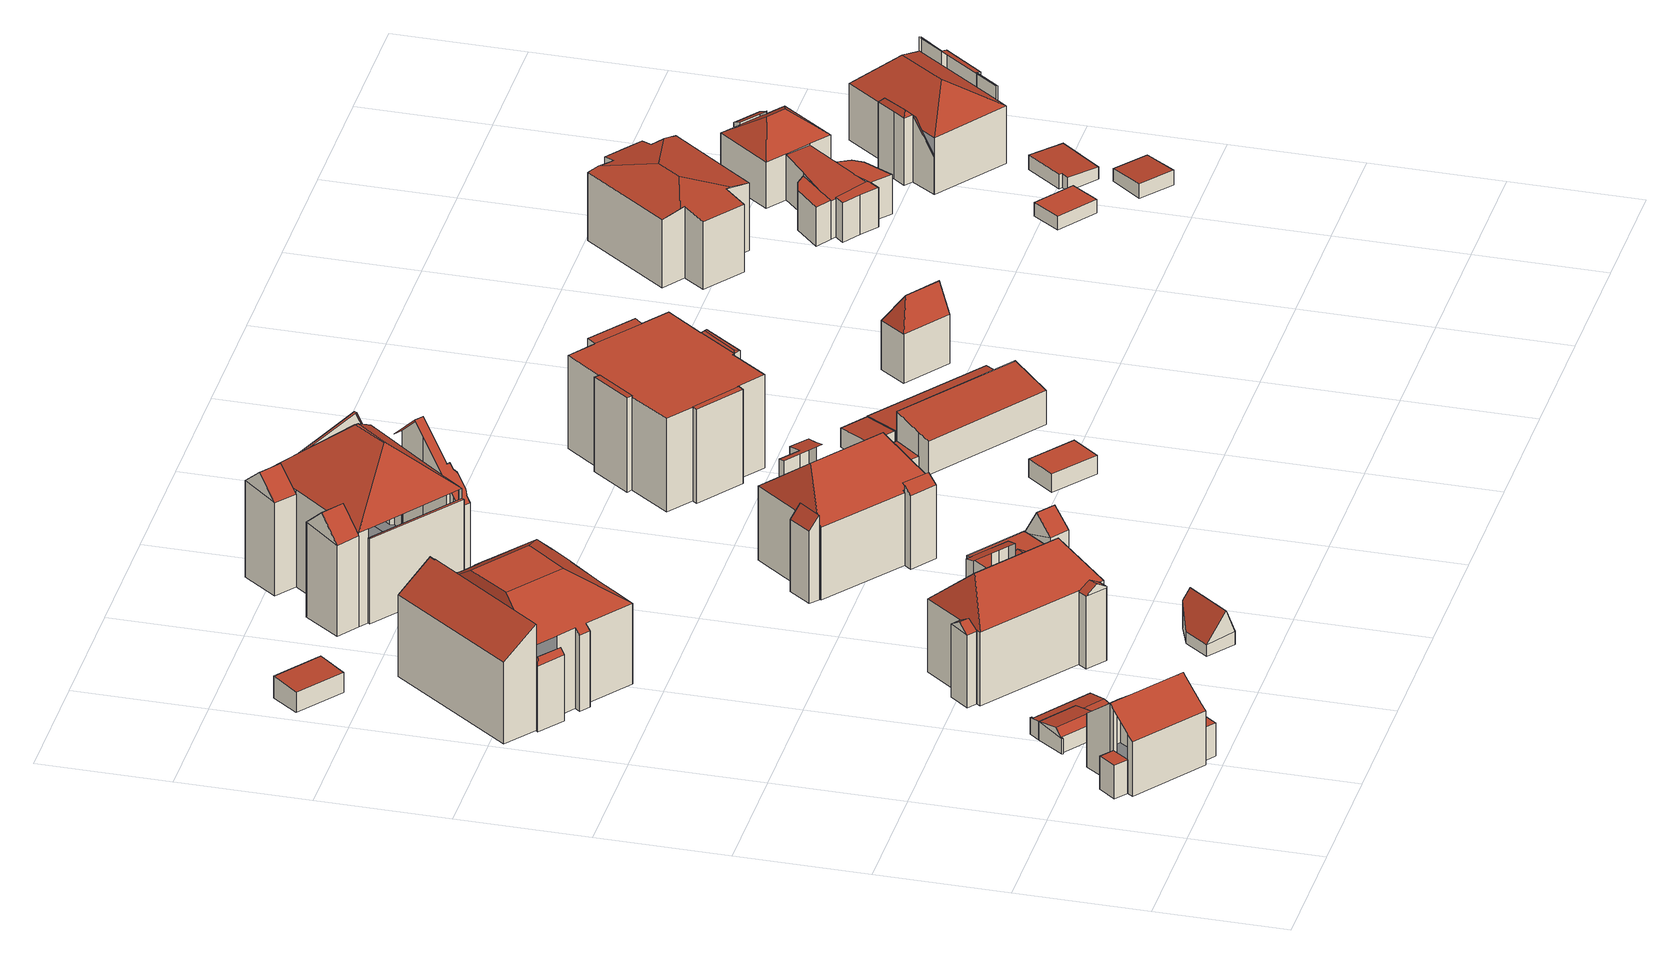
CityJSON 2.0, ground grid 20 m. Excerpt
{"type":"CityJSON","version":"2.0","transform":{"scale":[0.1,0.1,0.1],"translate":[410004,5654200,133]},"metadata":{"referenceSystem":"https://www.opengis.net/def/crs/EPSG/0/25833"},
"CityObjects":{
"building1":{"type":"Building","attributes":{"Gemeindeschluessel":14612000,"Geometrietyp2DReferenz":"3000","function":"31001_9998","roofType":"9999"},"children":["building1-1","building1-2","building1-3"]},
"building1-1":{"type":"BuildingPart","attributes":{"Dachtyp_tdc":"tdcPolyFlatRoof","Dachneigung":0,"QualitaetDacherkennung":40,"Geometrietyp2DReferenz":"3000","measuredHeight":5.34,"roofType":"1000"},"parents":["building1"],"geometry":[{"type":"MultiSurface","lod":"2","boundaries":[[[0,1,2,3]],[[4,5,6,7]],[[5,8,9,6]],[[8,0,3,9]],[[8,5,4,1,0]],[[3,2,7,6,9]]],"semantics":{"surfaces":[{"type":"WallSurface"},{"type":"RoofSurface"},{"type":"GroundSurface"}],"values":[0,0,0,0,1,2]}}]},
"building1-2":{"type":"BuildingPart","attributes":{"Dachtyp_tdc":"tdcPolyFlatRoof","Dachneigung":0,"QualitaetDacherkennung":48,"Geometrietyp2DReferenz":"3000","measuredHeight":5.35,"roofType":"1000"},"parents":["building1"],"geometry":[{"type":"MultiSurface","lod":"2","boundaries":[[[10,11,12,13]],[[11,14,15,12]],[[16,17,18,19]],[[17,10,13,18]],[[17,16,14,11,10]],[[13,12,15,19,18]]],"semantics":{"surfaces":[{"type":"WallSurface"},{"type":"RoofSurface"},{"type":"GroundSurface"}],"values":[0,0,0,0,1,2]}}]},
"building1-3":{"type":"BuildingPart","attributes":{"Dachtyp_tdc":"tdcGableRoof","Dachneigung":37.85,"QualitaetDacherkennung":74,"Geometrietyp2DReferenz":"3000","measuredHeight":12.61,"roofType":"3100"},"parents":["building1"],"geometry":[{"type":"MultiSurface","lod":"2","boundaries":[[[20,21,22,15,14]],[[21,23,24,22]],[[23,25,26,24]],[[25,27,28,26]],[[21,20,29,30,31,32,33,34,35]],[[35,36,37,38,39,27,25,23,21]],[[28,40,41,42,43,44,7,2,45,46,18,19,15,22,24,26]],[[27,39,40,28]],[[39,38,41,40]],[[38,37,42,41]],[[37,36,43,42]],[[36,35,44,43]],[[35,34,4,7,44]],[[33,32,45,2,1]],[[32,31,46,45]],[[31,30,18,46]],[[30,29,16,19,18]]],"semantics":{"surfaces":[{"type":"WallSurface"},{"type":"RoofSurface"},{"type":"GroundSurface"}],"values":[0,0,0,0,1,1,2,0,0,0,0,0,0,0,0,0,0]}}]},
"building2":{"type":"Building","attributes":{"Dachtyp_tdc":"tdcFreeFormRoof","Gemeindeschluessel":14612000,"Dachneigung":10.45,"QualitaetDacherkennung":29,"Geometrietyp2DReferenz":"3000","measuredHeight":3.63,"function":"31001_9998","roofType":"5000"},"geometry":[{"type":"Solid","lod":"2","boundaries":[[[[47,48,49,50]],[[48,51,52,49]],[[51,53,54,52]],[[53,55,56,54]],[[55,57,58,56]],[[57,47,50,58]],[[59,57,55,60]],[[47,59,60,53,51,48]],[[47,57,59]],[[55,53,60]],[[50,49,52,54,56,58]]]],"semantics":{"surfaces":[{"type":"WallSurface"},{"type":"RoofSurface"},{"type":"GroundSurface"}],"values":[[0,0,0,0,0,0,1,1,0,0,2]]}}]},
"building3":{"type":"Building","attributes":{"Dachtyp_tdc":"tdcFreeFormRoof","Gemeindeschluessel":14612000,"Dachneigung":10.01,"QualitaetDacherkennung":62,"Geometrietyp2DReferenz":"3000","measuredHeight":3.19,"function":"31001_9998","roofType":"5000"},"geometry":[{"type":"Solid","lod":"2","boundaries":[[[[61,62,63,64]],[[62,65,66,63]],[[65,67,68,66]],[[67,69,50,68]],[[69,57,58,50]],[[57,55,56,58]],[[55,70,71,56]],[[70,61,64,71]],[[67,72,73,69]],[[57,73,72,65,62,61,70,55]],[[57,69,73]],[[67,65,72]],[[64,63,66,68,50,58,56,71]]]],"semantics":{"surfaces":[{"type":"WallSurface"},{"type":"RoofSurface"},{"type":"GroundSurface"}],"values":[[0,0,0,0,0,0,0,0,1,1,0,0,2]]}}]},
"building4":{"type":"Building","attributes":{"Dachtyp_tdc":"tdcPolyFlatRoof","Gemeindeschluessel":14612000,"Dachneigung":4.46,"QualitaetDacherkennung":67,"Geometrietyp2DReferenz":"3000","measuredHeight":3.61,"function":"31001_9998","roofType":"2100"},"geometry":[{"type":"Solid","lod":"2","boundaries":[[[[74,75,76,77]],[[75,78,79,76]],[[78,80,81,79]],[[80,82,83,81]],[[82,74,77,83]],[[82,80,78,75,74]],[[77,76,79,81,83]]]],"semantics":{"surfaces":[{"type":"WallSurface"},{"type":"RoofSurface"},{"type":"GroundSurface"}],"values":[[0,0,0,0,0,1,2]]}}]},
"building5":{"type":"Building","attributes":{"Gemeindeschluessel":14612000,"Geometrietyp2DReferenz":"3000","function":"31001_9998","roofType":"9999"},"children":["building5-1","building5-2","building5-3","building5-4","building5-5"]},
"building5-1":{"type":"BuildingPart","attributes":{"Dachtyp_tdc":"tdcPolyFlatRoof","Dachneigung":34.86,"QualitaetDacherkennung":47,"Geometrietyp2DReferenz":"3000","measuredHeight":17.29,"roofType":"2100"},"parents":["building5"],"geometry":[{"type":"MultiSurface","lod":"2","boundaries":[[[84,85,86,87]],[[85,88,89,90,86]],[[91,92,93,94,95]],[[92,96,97,93]],[[96,84,87,97]],[[96,92,91,88,85,84]],[[87,86,90,98,94,93,97]]],"semantics":{"surfaces":[{"type":"WallSurface"},{"type":"RoofSurface"},{"type":"GroundSurface"}],"values":[0,0,0,0,0,1,2]}}]},
"building5-2":{"type":"BuildingPart","attributes":{"Dachtyp_tdc":"tdcFreeFormRoof","Dachneigung":48.42,"QualitaetDacherkennung":14,"Geometrietyp2DReferenz":"3000","measuredHeight":11.53,"roofType":"5000"},"parents":["building5"],"geometry":[{"type":"MultiSurface","lod":"2","boundaries":[[[99,100,101,102]],[[100,95,94,101]],[[103,99,102,104]],[[105,95,100,106]],[[107,106,100,99]],[[106,107,103,105]],[[103,107,99]],[[102,101,94,98,104]]],"semantics":{"surfaces":[{"type":"WallSurface"},{"type":"RoofSurface"},{"type":"GroundSurface"}],"values":[0,0,0,1,1,1,0,2]}}]},
"building5-3":{"type":"BuildingPart","attributes":{"Dachtyp_tdc":"tdcPolyFlatRoof","Dachneigung":0,"QualitaetDacherkennung":27,"Geometrietyp2DReferenz":"3000","measuredHeight":10.71,"roofType":"1000"},"parents":["building5"],"geometry":[{"type":"MultiSurface","lod":"2","boundaries":[[[108,109,110,111]],[[109,112,113,110]],[[112,114,115,113]],[[114,112,109,108]],[[111,110,113,115]]],"semantics":{"surfaces":[{"type":"WallSurface"},{"type":"RoofSurface"},{"type":"GroundSurface"}],"values":[0,0,0,1,2]}}]},
"building5-4":{"type":"BuildingPart","attributes":{"Dachtyp_tdc":"tdcCutTentRoof","Dachneigung":35.6,"QualitaetDacherkennung":72,"Geometrietyp2DReferenz":"3000","measuredHeight":18.03,"roofType":"9999"},"parents":["building5"],"geometry":[{"type":"MultiSurface","lod":"2","boundaries":[[[116,117,118,119]],[[117,120,121,118]],[[120,122,123,121]],[[122,124,125,123]],[[124,126,127,125]],[[126,128,129,127]],[[128,130,131,129]],[[130,132,133,131]],[[132,134,135,133]],[[136,137,111,138,139]],[[137,108,111]],[[140,115,114]],[[140,141,142,115]],[[141,143,144,142]],[[143,145,146,144]],[[145,147,148,146]],[[147,149,150,148]],[[149,151,103,104,150]],[[89,116,119,90]],[[132,130,128,126,124,122,120,117,116,89,152,153]],[[141,140,137,136,134,132,153,154]],[[155,151,149,147,145,143,141,154,156]],[[89,155,156,152]],[[156,154,153,152]],[[119,118,121,123,125,127,129,131,133,135,138,111,115,142,144,146,148,150,104,98,90]],[[134,157,135]]],"semantics":{"surfaces":[{"type":"WallSurface"},{"type":"RoofSurface"},{"type":"GroundSurface"}],"values":[0,0,0,0,0,0,0,0,0,0,0,0,0,0,0,0,0,0,0,1,1,1,1,1,2,0]}}]},
"building5-5":{"type":"BuildingPart","attributes":{"Dachtyp_tdc":"tdcPolyFlatRoof","Dachneigung":7.29,"QualitaetDacherkennung":30,"Geometrietyp2DReferenz":"3000","measuredHeight":10.79,"roofType":"2100"},"parents":["building5"],"geometry":[{"type":"MultiSurface","lod":"2","boundaries":[[[157,158,159,135]],[[158,160,161,159]],[[160,139,138,161]],[[139,160,158,157]],[[135,159,161,138]]],"semantics":{"surfaces":[{"type":"WallSurface"},{"type":"RoofSurface"},{"type":"GroundSurface"}],"values":[0,0,0,1,2]}}]},
"building6":{"type":"Building","attributes":{"Gemeindeschluessel":14612000,"Geometrietyp2DReferenz":"3000","function":"31001_9998","roofType":"9999"},"children":["building6-1","building6-2","building6-3","building6-4","building6-5"]},
"building6-1":{"type":"BuildingPart","attributes":{"Dachtyp_tdc":"tdcGableRoof","Dachneigung":34.82,"QualitaetDacherkennung":26,"Geometrietyp2DReferenz":"3000","measuredHeight":13.1,"roofType":"3100"},"parents":["building6"],"geometry":[{"type":"MultiSurface","lod":"2","boundaries":[[[162,163,164,165]],[[163,166,167,164]],[[166,168,169,167]],[[170,162,165,171]],[[162,170,172,173,163]],[[166,173,172,168]],[[172,170,174,168]],[[163,173,166]],[[165,164,167,169,171]]],"semantics":{"surfaces":[{"type":"WallSurface"},{"type":"RoofSurface"},{"type":"GroundSurface"}],"values":[0,0,0,0,1,1,0,0,2]}}]},
"building6-2":{"type":"BuildingPart","attributes":{"Dachtyp_tdc":"tdcHipRoof","Dachneigung":43.74,"QualitaetDacherkennung":52,"Geometrietyp2DReferenz":"3000","measuredHeight":17.44,"roofType":"3200"},"parents":["building6"],"geometry":[{"type":"MultiSurface","lod":"2","boundaries":[[[175,176,177,178]],[[176,179,180,177]],[[179,181,165,180]],[[181,182,170,171,165]],[[168,183,184,169]],[[183,185,186,184]],[[187,188,189,190]],[[188,191,192,189]],[[191,193,194,192]],[[193,195,196,194]],[[191,188,197]],[[183,168,174,182,181,179,198]],[[188,187,185,183,198,197]],[[179,176,175,199,195,193,191,197,198]],[[177,180,165,171,169,184,186,190,189,192,194]]],"semantics":{"surfaces":[{"type":"WallSurface"},{"type":"RoofSurface"},{"type":"GroundSurface"}],"values":[0,0,0,0,0,0,0,0,0,0,1,1,1,1,2]}}]},
"building6-3":{"type":"BuildingPart","attributes":{"Dachtyp_tdc":"tdcGableRoof","Dachneigung":31.36,"QualitaetDacherkennung":33,"Geometrietyp2DReferenz":"3000","measuredHeight":13.03,"roofType":"3100"},"parents":["building6"],"geometry":[{"type":"MultiSurface","lod":"2","boundaries":[[[196,200,201,194]],[[200,202,203,201]],[[202,178,177,203]],[[195,204,205,206]],[[202,205,204,199,178]],[[200,206,205,202]],[[196,195,206,200]],[[201,203,177,194]]],"semantics":{"surfaces":[{"type":"WallSurface"},{"type":"RoofSurface"},{"type":"GroundSurface"}],"values":[0,0,0,1,1,0,0,2]}}]},
"building6-4":{"type":"BuildingPart","attributes":{"Dachtyp_tdc":"tdcPolyFlatRoof","Dachneigung":8.57,"QualitaetDacherkennung":32,"Geometrietyp2DReferenz":"3000","measuredHeight":4.14,"roofType":"2100"},"parents":["building6"],"geometry":[{"type":"MultiSurface","lod":"2","boundaries":[[[207,208,209,210]],[[208,211,212,209]],[[211,213,214,212]],[[213,211,208,207]],[[210,209,212,214]]],"semantics":{"surfaces":[{"type":"WallSurface"},{"type":"RoofSurface"},{"type":"GroundSurface"}],"values":[0,0,0,1,2]}}]},
"building6-5":{"type":"BuildingPart","attributes":{"Dachtyp_tdc":"tdcPolyFlatRoof","Dachneigung":13.35,"QualitaetDacherkennung":35,"Geometrietyp2DReferenz":"3000","measuredHeight":14.94,"roofType":"2100"},"parents":["building6"],"geometry":[{"type":"MultiSurface","lod":"2","boundaries":[[[215,186,185]],[[215,216,217,186]],[[216,218,207,210,217]],[[219,214,213]],[[219,220,221,214]],[[220,222,223,221]],[[222,224,190,223]],[[224,187,190]],[[224,222,220,219,218,216,215]],[[186,217,210,214,221,223,190]]],"semantics":{"surfaces":[{"type":"WallSurface"},{"type":"RoofSurface"},{"type":"GroundSurface"}],"values":[0,0,0,0,0,0,0,0,1,2]}}]},
"building7":{"type":"Building","attributes":{"Dachtyp_tdc":"tdcFreeFormRoof","Gemeindeschluessel":14612000,"Dachneigung":51,"QualitaetDacherkennung":9,"Geometrietyp2DReferenz":"3000","measuredHeight":6.19,"function":"31001_2463","roofType":"5000"},"geometry":[{"type":"Solid","lod":"2","boundaries":[[[[225,226,227,228]],[[226,229,230,227]],[[229,231,232,230]],[[231,233,234,232]],[[233,235,236,234]],[[235,225,228,236]],[[233,231,237,238,235]],[[238,237,229,226,225]],[[231,229,237]],[[225,235,238]],[[228,227,230,232,234,236]]]],"semantics":{"surfaces":[{"type":"WallSurface"},{"type":"RoofSurface"},{"type":"GroundSurface"}],"values":[[0,0,0,0,0,0,1,1,0,0,2]]}}]},
"building8":{"type":"Building","attributes":{"Dachtyp_tdc":"tdcFreeFormRoof","Gemeindeschluessel":14612000,"Dachneigung":31.51,"QualitaetDacherkennung":51,"Geometrietyp2DReferenz":"3000","measuredHeight":4.94,"function":"31001_9998","roofType":"5000"},"geometry":[{"type":"Solid","lod":"2","boundaries":[[[[239,240,241,242]],[[240,243,244,241]],[[243,245,246,244]],[[245,247,248,246]],[[245,249,239,247]],[[245,243,250,249]],[[249,250,240,239]],[[243,240,250]],[[248,242,241,244,246]],[[247,239,242,248]]]],"semantics":{"surfaces":[{"type":"WallSurface"},{"type":"RoofSurface"},{"type":"GroundSurface"}],"values":[[0,0,0,0,1,1,1,0,2,0]]}}]},
"building9":{"type":"Building","attributes":{"Dachtyp_tdc":"tdcPolyFlatRoof","Gemeindeschluessel":14612000,"Dachneigung":0,"QualitaetDacherkennung":60,"Geometrietyp2DReferenz":"3000","measuredHeight":2.41,"function":"31001_9998","roofType":"1000"},"geometry":[{"type":"Solid","lod":"2","boundaries":[[[[251,252,253,254]],[[252,255,256,253]],[[255,257,258,256]],[[257,251,254,258]],[[257,255,252,251]],[[254,253,256,258]]]],"semantics":{"surfaces":[{"type":"WallSurface"},{"type":"RoofSurface"},{"type":"GroundSurface"}],"values":[[0,0,0,0,1,2]]}}]},
"building10":{"type":"Building","attributes":{"Gemeindeschluessel":14612000,"Geometrietyp2DReferenz":"3000","function":"31001_9998","roofType":"9999"},"children":["building10-1","building10-2","building10-3","building10-4","building10-5","building10-6","building10-7"]},
"building10-1":{"type":"BuildingPart","attributes":{"Dachtyp_tdc":"tdcFreeFormRoof","Dachneigung":45.41,"QualitaetDacherkennung":6,"Geometrietyp2DReferenz":"3000","measuredHeight":14.07,"roofType":"5000"},"parents":["building10"],"geometry":[{"type":"MultiSurface","lod":"2","boundaries":[[[259,260,261,262]],[[263,264,265,266]],[[264,259,262,265]],[[267,260,259]],[[268,267,259,264]],[[264,263,268]],[[263,260,267,268]],[[262,261,266,265]]],"semantics":{"surfaces":[{"type":"WallSurface"},{"type":"RoofSurface"},{"type":"GroundSurface"}],"values":[0,0,0,1,1,1,1,2]}}]},
"building10-2":{"type":"BuildingPart","attributes":{"Dachtyp_tdc":"tdcGableRoof","Dachneigung":47.68,"QualitaetDacherkennung":43,"Geometrietyp2DReferenz":"3000","measuredHeight":18.57,"roofType":"3100"},"parents":["building10"],"geometry":[{"type":"MultiSurface","lod":"2","boundaries":[[[269,270,271,272]],[[273,274,275,276]],[[274,269,272,275]],[[269,274,277]],[[270,269,277,278,279]],[[274,273,280,278,277]],[[272,271,276,275]]],"semantics":{"surfaces":[{"type":"WallSurface"},{"type":"RoofSurface"},{"type":"GroundSurface"}],"values":[0,0,0,0,1,1,2]}}]},
"building10-3":{"type":"BuildingPart","attributes":{"Dachtyp_tdc":"tdcGableRoof","Dachneigung":42.49,"QualitaetDacherkennung":52,"Geometrietyp2DReferenz":"3000","measuredHeight":18.46,"roofType":"3100"},"parents":["building10"],"geometry":[{"type":"MultiSurface","lod":"2","boundaries":[[[281,282,283,284]],[[282,285,286,283]],[[285,287,288,286]],[[285,282,289]],[[282,281,290,291,289]],[[287,285,289,291,292]],[[284,283,286,288]]],"semantics":{"surfaces":[{"type":"WallSurface"},{"type":"RoofSurface"},{"type":"GroundSurface"}],"values":[0,0,0,0,1,1,2]}}]},
"building10-4":{"type":"BuildingPart","attributes":{"Dachtyp_tdc":"tdcFreeFormRoof","Dachneigung":40.98,"QualitaetDacherkennung":8,"Geometrietyp2DReferenz":"3000","measuredHeight":13.81,"roofType":"5000"},"parents":["building10"],"geometry":[{"type":"MultiSurface","lod":"2","boundaries":[[[293,294,295,296]],[[294,297,298,295]],[[297,299,300,298]],[[299,301,302,300]],[[301,303,304,302]],[[303,305,306,304]],[[307,293,296,308]],[[309,305,303,301,299,297,294,293,310]],[[293,307,310]],[[307,311,309,310]],[[296,295,298,300,302,304,306,312,313,308]]],"semantics":{"surfaces":[{"type":"WallSurface"},{"type":"RoofSurface"},{"type":"GroundSurface"}],"values":[0,0,0,0,0,0,0,1,1,1,2]}}]},
"building10-5":{"type":"BuildingPart","attributes":{"Dachtyp_tdc":"tdcGableRoof","Dachneigung":44.74,"QualitaetDacherkennung":27,"Geometrietyp2DReferenz":"3000","measuredHeight":21.66,"roofType":"3100"},"parents":["building10"],"geometry":[{"type":"MultiSurface","lod":"2","boundaries":[[[314,315,316,317]],[[315,318,319,316]],[[318,320,321,319]],[[320,322,323,321]],[[322,324,325,323]],[[324,326,327,325]],[[326,328,329,327]],[[328,330,331,329]],[[332,314,317,306,305]],[[333,334,330,328,326,324,322,320,318,315,314]],[[314,332,335,333]],[[317,316,319,321,323,325,327,329,331,336,313,312,306]]],"semantics":{"surfaces":[{"type":"WallSurface"},{"type":"RoofSurface"},{"type":"GroundSurface"}],"values":[0,0,0,0,0,0,0,0,0,1,1,2]}}]},
"building10-6":{"type":"BuildingPart","attributes":{"Dachtyp_tdc":"tdcCutTentRoof","Dachneigung":32.99,"QualitaetDacherkennung":40,"Geometrietyp2DReferenz":"3000","measuredHeight":22.52,"roofType":"9999"},"parents":["building10"],"geometry":[{"type":"MultiSurface","lod":"2","boundaries":[[[337,338,339,340,288,287]],[[341,342,307,308,343,344]],[[345,346,347,331,330]],[[346,348,266,347]],[[348,263,266]],[[349,350,273,276,261,260]],[[351,352,281,284,271,270]],[[341,353,354,338,337,355,356]],[[348,346,345,334,357,358,342,341,356,359]],[[350,349,348,359,360]],[[337,292,290,352,351,279,280,350,360,355]],[[360,359,356,355]],[[288,340,343,308,313,336,331,347,266,261,276,271,284]]],"semantics":{"surfaces":[{"type":"WallSurface"},{"type":"RoofSurface"},{"type":"GroundSurface"}],"values":[0,0,0,0,0,0,0,1,1,1,1,1,2]}}]},
"building10-7":{"type":"BuildingPart","attributes":{"Dachtyp_tdc":"tdcGableRoof","Dachneigung":16.91,"QualitaetDacherkennung":7,"Geometrietyp2DReferenz":"3000","measuredHeight":19.19,"roofType":"3100"},"parents":["building10"],"geometry":[{"type":"MultiSurface","lod":"2","boundaries":[[[339,361,362,340]],[[361,363,364,362]],[[363,344,343,364]],[[363,361,365]],[[361,339,354,366,365]],[[344,363,365,366,353]],[[340,362,364,343]]],"semantics":{"surfaces":[{"type":"WallSurface"},{"type":"RoofSurface"},{"type":"GroundSurface"}],"values":[0,0,0,0,1,1,2]}}]},
"building11":{"type":"Building","attributes":{"Gemeindeschluessel":14612000,"Geometrietyp2DReferenz":"3000","function":"31001_9998","roofType":"9999"},"children":["building11-1","building11-2","building11-3","building11-4","building11-5"]},
"building11-1":{"type":"BuildingPart","attributes":{"Dachtyp_tdc":"tdcPolyFlatRoof","Dachneigung":8.93,"QualitaetDacherkennung":43,"Geometrietyp2DReferenz":"3000","measuredHeight":14.38,"roofType":"2100"},"parents":["building11"],"geometry":[{"type":"MultiSurface","lod":"2","boundaries":[[[367,368,369,370,371]],[[368,372,373,369]],[[372,374,375,373]],[[374,376,377,375]],[[376,378,379,380,377]],[[376,374,372,368,367,381,378]],[[380,382,370,369,373,375,377]]],"semantics":{"surfaces":[{"type":"WallSurface"},{"type":"RoofSurface"},{"type":"GroundSurface"}],"values":[0,0,0,0,0,1,2]}}]},
"building11-2":{"type":"BuildingPart","attributes":{"Dachtyp_tdc":"tdcPolyFlatRoof","Dachneigung":44.03,"QualitaetDacherkennung":22,"Geometrietyp2DReferenz":"3000","measuredHeight":12.01,"roofType":"2100"},"parents":["building11"],"geometry":[{"type":"MultiSurface","lod":"2","boundaries":[[[379,383,384,380]],[[383,385,386,384]],[[385,387,388,386]],[[385,383,379,389,387]],[[388,382,380,384,386]]],"semantics":{"surfaces":[{"type":"WallSurface"},{"type":"RoofSurface"},{"type":"GroundSurface"}],"values":[0,0,0,1,2]}}]},
"building11-3":{"type":"BuildingPart","attributes":{"Dachtyp_tdc":"tdcPolyFlatRoof","Dachneigung":49.54,"QualitaetDacherkennung":33,"Geometrietyp2DReferenz":"3000","measuredHeight":13.65,"roofType":"2100"},"parents":["building11"],"geometry":[{"type":"MultiSurface","lod":"2","boundaries":[[[390,391,392,393,394]],[[395,396,397,398]],[[396,390,394,397]],[[396,395,391,390]],[[394,393,399,398,397]]],"semantics":{"surfaces":[{"type":"WallSurface"},{"type":"RoofSurface"},{"type":"GroundSurface"}],"values":[0,0,0,1,2]}}]},
"building11-4":{"type":"BuildingPart","attributes":{"Dachtyp_tdc":"tdcHipRoof","Dachneigung":39.76,"QualitaetDacherkennung":58,"Geometrietyp2DReferenz":"3000","measuredHeight":17.54,"roofType":"3200"},"parents":["building11"],"geometry":[{"type":"MultiSurface","lod":"2","boundaries":[[[400,401,402,403]],[[401,404,405,402]],[[404,406,398,405]],[[406,407,399,398]],[[392,408,409,393]],[[408,410,370,409]],[[410,371,370]],[[387,385,386,388]],[[385,411,412,386]],[[411,413,414,412]],[[413,415,416,414]],[[413,411,417]],[[408,392,407,418]],[[411,385,387,419,371,410,408,418,417]],[[407,406,404,401,400,420,415,413,417,418]],[[403,402,405,398,399,393,409,370,382,388,386,412,414,416,421]]],"semantics":{"surfaces":[{"type":"WallSurface"},{"type":"RoofSurface"},{"type":"GroundSurface"}],"values":[0,0,0,0,0,0,0,0,0,0,0,1,1,1,1,2]}}]},
"building11-5":{"type":"BuildingPart","attributes":{"Dachtyp_tdc":"tdcPolyFlatRoof","Dachneigung":34.73,"QualitaetDacherkennung":31,"Geometrietyp2DReferenz":"3000","measuredHeight":13.15,"roofType":"2100"},"parents":["building11"],"geometry":[{"type":"MultiSurface","lod":"2","boundaries":[[[422,423,400,403,424]],[[425,426,427,416,415]],[[426,422,424,427]],[[426,425,428,423,422]],[[424,403,421,416,427]]],"semantics":{"surfaces":[{"type":"WallSurface"},{"type":"RoofSurface"},{"type":"GroundSurface"}],"values":[0,0,0,1,2]}}]},
"building12":{"type":"Building","attributes":{"Dachtyp_tdc":"tdcGableRoof","Gemeindeschluessel":14612000,"Dachneigung":59.41,"QualitaetDacherkennung":4,"Geometrietyp2DReferenz":"3000","measuredHeight":6.67,"function":"31001_9998","roofType":"3100"},"geometry":[{"type":"Solid","lod":"2","boundaries":[[[[429,430,431,256]],[[430,432,433,431]],[[432,434,258,433]],[[434,429,256,258]],[[432,430,435]],[[429,434,436]],[[430,429,436,435]],[[434,432,435,436]],[[256,431,433,258]]]],"semantics":{"surfaces":[{"type":"WallSurface"},{"type":"RoofSurface"},{"type":"GroundSurface"}],"values":[[0,0,0,0,0,0,1,1,2]]}}]},
"building13":{"type":"Building","attributes":{"Dachtyp_tdc":"tdcPolyFlatRoof","Gemeindeschluessel":14612000,"Dachneigung":0,"QualitaetDacherkennung":71,"Geometrietyp2DReferenz":"3000","measuredHeight":3,"function":"31001_9998","roofType":"1000"},"geometry":[{"type":"Solid","lod":"2","boundaries":[[[[437,438,439,440]],[[438,441,442,439]],[[441,443,444,442]],[[443,437,440,444]],[[443,441,438,437]],[[440,439,442,444]]]],"semantics":{"surfaces":[{"type":"WallSurface"},{"type":"RoofSurface"},{"type":"GroundSurface"}],"values":[[0,0,0,0,1,2]]}}]},
"building14":{"type":"Building","attributes":{"Dachtyp_tdc":"tdcPolyFlatRoof","Gemeindeschluessel":14612000,"Dachneigung":3.07,"QualitaetDacherkennung":58,"Geometrietyp2DReferenz":"3000","measuredHeight":2.38,"function":"31001_9998","roofType":"2100"},"geometry":[{"type":"Solid","lod":"2","boundaries":[[[[445,446,447,448]],[[446,449,450,447]],[[449,451,452,450]],[[451,453,454,452]],[[453,445,448,454]],[[453,451,449,446,445]],[[448,447,450,452,454]]]],"semantics":{"surfaces":[{"type":"WallSurface"},{"type":"RoofSurface"},{"type":"GroundSurface"}],"values":[[0,0,0,0,0,1,2]]}}]},
"building15":{"type":"Building","attributes":{"Gemeindeschluessel":14612000,"Geometrietyp2DReferenz":"3000","function":"31001_9998","roofType":"9999"},"children":["building15-1","building15-2","building15-3","building15-4","building15-5"]},
"building15-1":{"type":"BuildingPart","attributes":{"Dachtyp_tdc":"tdcFreeFormRoof","Dachneigung":13.85,"QualitaetDacherkennung":26,"Geometrietyp2DReferenz":"3000","measuredHeight":15.45,"roofType":"5000"},"parents":["building15"],"geometry":[{"type":"MultiSurface","lod":"2","boundaries":[[[455,456,457,458,459]],[[456,460,461,457]],[[460,462,463,464,461]],[[465,462,460]],[[466,465,460,456]],[[466,456,455]],[[465,466,455,462]],[[458,457,461,464]]],"semantics":{"surfaces":[{"type":"WallSurface"},{"type":"RoofSurface"},{"type":"GroundSurface"}],"values":[0,0,0,1,1,1,1,2]}}]},
"building15-2":{"type":"BuildingPart","attributes":{"Dachtyp_tdc":"tdcPolyFlatRoof","Dachneigung":5.89,"QualitaetDacherkennung":43,"Geometrietyp2DReferenz":"3000","measuredHeight":15.39,"roofType":"2100"},"parents":["building15"],"geometry":[{"type":"MultiSurface","lod":"2","boundaries":[[[467,468,469,470]],[[467,471,472,468]],[[467,470,473,474,471]],[[472,475,476,469,468]],[[471,474,475,472]],[[474,473,476,475]]],"semantics":{"surfaces":[{"type":"WallSurface"},{"type":"RoofSurface"},{"type":"GroundSurface"}],"values":[0,0,1,2,0,0]}}]},
"building15-3":{"type":"BuildingPart","attributes":{"Dachtyp_tdc":"tdcPolyFlatRoof","Dachneigung":0,"QualitaetDacherkennung":47,"Geometrietyp2DReferenz":"3000","measuredHeight":15.21,"roofType":"1000"},"parents":["building15"],"geometry":[{"type":"MultiSurface","lod":"2","boundaries":[[[473,474,475,476]],[[474,477,478,475]],[[477,459,458,478]],[[463,479,480,464]],[[479,481,482,480]],[[481,483,484,482]],[[483,485,486,484]],[[487,488,489,490]],[[488,491,492,489]],[[493,494,495,496]],[[494,497,498,495]],[[497,470,469,498]],[[470,497,494,493,499,491,488,487,485,483,481,479,463,459,477,474,473]],[[476,475,478,458,464,480,482,484,486,490,489,492,500,496,495,498,469]]],"semantics":{"surfaces":[{"type":"WallSurface"},{"type":"RoofSurface"},{"type":"GroundSurface"}],"values":[0,0,0,0,0,0,0,0,0,0,0,0,1,2]}}]},
"building15-4":{"type":"BuildingPart","attributes":{"Dachtyp_tdc":"tdcPolyFlatRoof","Dachneigung":0,"QualitaetDacherkennung":35,"Geometrietyp2DReferenz":"3000","measuredHeight":15.29,"roofType":"1000"},"parents":["building15"],"geometry":[{"type":"MultiSurface","lod":"2","boundaries":[[[501,502,503,486,485]],[[502,504,505,503]],[[504,506,487,490,505]],[[506,504,502,501]],[[486,503,505,490]]],"semantics":{"surfaces":[{"type":"WallSurface"},{"type":"RoofSurface"},{"type":"GroundSurface"}],"values":[0,0,0,1,2]}}]},
"building15-5":{"type":"BuildingPart","attributes":{"Dachtyp_tdc":"tdcPolyFlatRoof","Dachneigung":5.26,"QualitaetDacherkennung":40,"Geometrietyp2DReferenz":"3000","measuredHeight":15.38,"roofType":"2100"},"parents":["building15"],"geometry":[{"type":"MultiSurface","lod":"2","boundaries":[[[507,508,509,492,491]],[[508,510,511,509]],[[510,512,496,511]],[[512,493,496]],[[512,510,508,507,513]],[[500,492,509,511,496]]],"semantics":{"surfaces":[{"type":"WallSurface"},{"type":"RoofSurface"},{"type":"GroundSurface"}],"values":[0,0,0,0,1,2]}}]},
"building16":{"type":"Building","attributes":{"Dachtyp_tdc":"tdcPolyFlatRoof","Gemeindeschluessel":14612000,"Dachneigung":4.76,"QualitaetDacherkennung":64,"Geometrietyp2DReferenz":"3000","measuredHeight":3.63,"function":"31001_9998","roofType":"2100"},"geometry":[{"type":"Solid","lod":"2","boundaries":[[[[514,515,516,517]],[[515,518,519,516]],[[518,520,521,519]],[[520,514,517,521]],[[520,518,515,514]],[[517,516,519,521]]]],"semantics":{"surfaces":[{"type":"WallSurface"},{"type":"RoofSurface"},{"type":"GroundSurface"}],"values":[[0,0,0,0,1,2]]}}]},
"building17":{"type":"Building","attributes":{"Dachtyp_tdc":"tdcPolyFlatRoof","Gemeindeschluessel":14612000,"Dachneigung":13.15,"QualitaetDacherkennung":78,"Geometrietyp2DReferenz":"3000","measuredHeight":7.14,"function":"31001_9998","roofType":"2100"},"geometry":[{"type":"Solid","lod":"2","boundaries":[[[[522,523,448,524]],[[523,525,454,448]],[[525,526,527,454]],[[526,528,529,527]],[[528,530,531,529]],[[530,522,524,531]],[[530,528,526,525,523,522]],[[524,448,454,527,529,531]]]],"semantics":{"surfaces":[{"type":"WallSurface"},{"type":"RoofSurface"},{"type":"GroundSurface"}],"values":[[0,0,0,0,0,0,1,2]]}}]},
"building18":{"type":"Building","attributes":{"Dachtyp_tdc":"tdcPolyFlatRoof","Gemeindeschluessel":14612000,"Dachneigung":4.66,"QualitaetDacherkennung":74,"Geometrietyp2DReferenz":"3000","measuredHeight":3.63,"function":"31001_9998","roofType":"2100"},"geometry":[{"type":"Solid","lod":"2","boundaries":[[[[532,533,534,535,536,537]],[[538,539,533,532]],[[539,540,534,533]],[[540,541,535,534]],[[541,542,536,535]],[[542,543,537,536]],[[543,538,532,537]],[[543,542,541,540,539,538]]]],"semantics":{"surfaces":[{"type":"GroundSurface"},{"type":"WallSurface"},{"type":"RoofSurface"}],"values":[[0,1,1,1,1,1,1,2]]}}]},
"building19":{"type":"Building","attributes":{"Dachtyp_tdc":"tdcFreeFormRoof","Gemeindeschluessel":14612000,"Dachneigung":60.8,"QualitaetDacherkennung":6,"Geometrietyp2DReferenz":"3000","measuredHeight":12.3,"function":"31001_9998","roofType":"5000"},"geometry":[{"type":"Solid","lod":"2","boundaries":[[[[544,545,546,547]],[[545,548,549,546]],[[548,550,551,549]],[[550,544,547,551]],[[552,550,548]],[[553,552,548,545]],[[553,545,544]],[[552,553,544,550]],[[547,546,549,551]]]],"semantics":{"surfaces":[{"type":"WallSurface"},{"type":"RoofSurface"},{"type":"GroundSurface"}],"values":[[0,0,0,0,0,1,1,1,2]]}}]},
"building20":{"type":"Building","attributes":{"Dachtyp_tdc":"tdcFreeFormRoof","Gemeindeschluessel":14612000,"Dachneigung":10.21,"QualitaetDacherkennung":44,"Geometrietyp2DReferenz":"3000","measuredHeight":12.49,"function":"31001_9998","roofType":"5000"},"geometry":[{"type":"Solid","lod":"2","boundaries":[[[[554,555,556,557]],[[555,558,559,556]],[[558,560,561,559]],[[560,562,563,561]],[[562,564,565,563]],[[564,566,567,565]],[[566,568,569,567]],[[568,570,571,569]],[[572,573,574,575,576,554,577]],[[578,579,558,555,576,575]],[[580,570,581,578,575,574,582]],[[560,558,579]],[[573,582,574]],[[555,554,576]],[[570,568,581]],[[557,556,559,561,563,565,567,569,571,583,584,585,586,587]],[[570,580,583,571]],[[580,582,584,583]],[[582,573,585,584]],[[573,572,586,585]],[[572,577,587,586]],[[577,554,557,587]],[[578,581,568,566,564,562,560,579]]]],"semantics":{"surfaces":[{"type":"WallSurface"},{"type":"RoofSurface"},{"type":"GroundSurface"}],"values":[[0,0,0,0,0,0,0,0,1,1,1,0,0,0,0,2,0,0,0,0,0,0,1]]}}]},
"building21":{"type":"Building","attributes":{"Dachtyp_tdc":"tdcPolyFlatRoof","Gemeindeschluessel":14612000,"Dachneigung":0,"QualitaetDacherkennung":72,"Geometrietyp2DReferenz":"3000","measuredHeight":2.15,"function":"31001_9998","roofType":"1000"},"geometry":[{"type":"Solid","lod":"2","boundaries":[[[[588,589,590,591]],[[589,592,593,590]],[[592,594,595,593]],[[594,588,591,595]],[[594,592,589,588]],[[591,590,593,595]]]],"semantics":{"surfaces":[{"type":"WallSurface"},{"type":"RoofSurface"},{"type":"GroundSurface"}],"values":[[0,0,0,0,1,2]]}}]},
"building22":{"type":"Building","attributes":{"Gemeindeschluessel":14612000,"Geometrietyp2DReferenz":"3000","function":"31001_9998","roofType":"9999"},"children":["building22-1","building22-2","building22-3","building22-4","building22-5","building22-6"]},
"building22-1":{"type":"BuildingPart","attributes":{"Dachtyp_tdc":"tdcPolyFlatRoof","Dachneigung":0,"QualitaetDacherkennung":74,"Geometrietyp2DReferenz":"3000","measuredHeight":6.41,"roofType":"1000"},"parents":["building22"],"geometry":[{"type":"MultiSurface","lod":"2","boundaries":[[[596,597,598,599]],[[597,600,601,598]],[[600,602,603,601]],[[602,604,605,603]],[[604,606,607,605]],[[604,602,600,597,596,608,606]],[[607,609,599,598,601,603,605]]],"semantics":{"surfaces":[{"type":"WallSurface"},{"type":"RoofSurface"},{"type":"GroundSurface"}],"values":[0,0,0,0,0,1,2]}}]},
"building22-2":{"type":"BuildingPart","attributes":{"Dachtyp_tdc":"tdcPolyFlatRoof","Dachneigung":0,"QualitaetDacherkennung":67,"Geometrietyp2DReferenz":"3000","measuredHeight":6.42,"roofType":"1000"},"parents":["building22"],"geometry":[{"type":"MultiSurface","lod":"2","boundaries":[[[610,611,612,613,614]],[[611,615,616,612]],[[615,617,618,616]],[[617,619,620,618]],[[619,617,615,611,610,621]],[[613,612,616,618,620]]],"semantics":{"surfaces":[{"type":"WallSurface"},{"type":"RoofSurface"},{"type":"GroundSurface"}],"values":[0,0,0,0,1,2]}}]},
"building22-3":{"type":"BuildingPart","attributes":{"Dachtyp_tdc":"tdcPolyFlatRoof","Dachneigung":5.26,"QualitaetDacherkennung":70,"Geometrietyp2DReferenz":"3000","measuredHeight":7.28,"roofType":"2100"},"parents":["building22"],"geometry":[{"type":"MultiSurface","lod":"2","boundaries":[[[622,623,624,620,619]],[[625,614,613,626]],[[625,627,608,628,623,622,621,614]],[[613,620,624,599,609,626]]],"semantics":{"surfaces":[{"type":"WallSurface"},{"type":"RoofSurface"},{"type":"GroundSurface"}],"values":[0,0,1,2]}}]},
"building22-4":{"type":"BuildingPart","attributes":{"Dachtyp_tdc":"tdcPolyFlatRoof","Dachneigung":26.2,"QualitaetDacherkennung":44,"Geometrietyp2DReferenz":"3000","measuredHeight":7.92,"roofType":"2100"},"parents":["building22"],"geometry":[{"type":"MultiSurface","lod":"2","boundaries":[[[629,630,631,632]],[[630,633,634,635,631]],[[636,637,638,639,640]],[[637,629,632,638]],[[637,636,633,630,629]],[[632,631,635,639,638]]],"semantics":{"surfaces":[{"type":"WallSurface"},{"type":"RoofSurface"},{"type":"GroundSurface"}],"values":[0,0,0,0,1,2]}}]},
"building22-5":{"type":"BuildingPart","attributes":{"Dachtyp_tdc":"tdcHipRoof","Dachneigung":34.48,"QualitaetDacherkennung":79,"Geometrietyp2DReferenz":"3000","measuredHeight":10.91,"roofType":"3200"},"parents":["building22"],"geometry":[{"type":"MultiSurface","lod":"2","boundaries":[[[641,624,623]],[[641,642,643,624]],[[642,644,645,643]],[[644,640,639,645]],[[646,647,648,631]],[[647,649,650,648]],[[649,651,599,650]],[[651,628,599]],[[649,647,652]],[[644,642,653]],[[647,646,640,644,653,652]],[[642,641,651,649,652,653]],[[624,643,645,639,631,648,650,599]]],"semantics":{"surfaces":[{"type":"WallSurface"},{"type":"RoofSurface"},{"type":"GroundSurface"}],"values":[0,0,0,0,0,0,0,0,1,1,1,1,2]}}]},
"building22-6":{"type":"BuildingPart","attributes":{"Dachtyp_tdc":"tdcPolyFlatRoof","Dachneigung":0,"QualitaetDacherkennung":57,"Geometrietyp2DReferenz":"3000","measuredHeight":6.36,"roofType":"1000"},"parents":["building22"],"geometry":[{"type":"MultiSurface","lod":"2","boundaries":[[[606,654,655,607]],[[654,656,657,655]],[[656,658,659,657]],[[658,660,625,626,659]],[[661,660,658,656,654,606]],[[607,655,657,659,626,609]]],"semantics":{"surfaces":[{"type":"WallSurface"},{"type":"RoofSurface"},{"type":"GroundSurface"}],"values":[0,0,0,0,1,2]}}]},
"building23":{"type":"Building","attributes":{"Dachtyp_tdc":"tdcPolyFlatRoof","Gemeindeschluessel":14612000,"Dachneigung":3.5,"QualitaetDacherkennung":88,"Geometrietyp2DReferenz":"3000","measuredHeight":2.4,"function":"31001_9998","roofType":"2100"},"geometry":[{"type":"Solid","lod":"2","boundaries":[[[[662,663,664,665]],[[663,666,667,664]],[[666,668,669,667]],[[668,662,665,669]],[[668,666,663,662]],[[665,664,667,669]]]],"semantics":{"surfaces":[{"type":"WallSurface"},{"type":"RoofSurface"},{"type":"GroundSurface"}],"values":[[0,0,0,0,1,2]]}}]},
"building24":{"type":"Building","attributes":{"Dachtyp_tdc":"tdcPolyFlatRoof","Gemeindeschluessel":14612000,"Dachneigung":3.44,"QualitaetDacherkennung":83,"Geometrietyp2DReferenz":"3000","measuredHeight":2.36,"function":"31001_9998","roofType":"2100"},"geometry":[{"type":"Solid","lod":"2","boundaries":[[[[670,671,672,673]],[[671,674,675,672]],[[674,676,677,675]],[[676,678,679,677]],[[678,680,681,679]],[[680,670,673,681]],[[680,678,676,674,671,670]],[[673,672,675,677,679,681]]]],"semantics":{"surfaces":[{"type":"WallSurface"},{"type":"RoofSurface"},{"type":"GroundSurface"}],"values":[[0,0,0,0,0,0,1,2]]}}]},
"building25":{"type":"Building","attributes":{"Gemeindeschluessel":14612000,"Geometrietyp2DReferenz":"3000","function":"31001_9998","roofType":"9999"},"children":["building25-1","building25-2","building25-3"]},
"building25-1":{"type":"BuildingPart","attributes":{"Dachtyp_tdc":"tdcHipRoof","Dachneigung":31.64,"QualitaetDacherkennung":55,"Geometrietyp2DReferenz":"3000","measuredHeight":13.23,"roofType":"3200"},"parents":["building25"],"geometry":[{"type":"MultiSurface","lod":"2","boundaries":[[[682,683,684,685]],[[683,686,687,684]],[[688,689,690,691]],[[689,692,693,694,690]],[[695,696,697,698]],[[696,682,685,697]],[[692,689,699]],[[686,683,682,696,700]],[[689,688,686,700,699]],[[696,695,701,702,692,699,700]],[[685,684,687,691,690,694,703,698,697]]],"semantics":{"surfaces":[{"type":"WallSurface"},{"type":"RoofSurface"},{"type":"GroundSurface"}],"values":[0,0,0,0,0,0,1,1,1,1,2]}}]},
"building25-2":{"type":"BuildingPart","attributes":{"Dachtyp_tdc":"tdcFreeFormRoof","Dachneigung":47.17,"QualitaetDacherkennung":21,"Geometrietyp2DReferenz":"3000","measuredHeight":11.72,"roofType":"5000"},"parents":["building25"],"geometry":[{"type":"MultiSurface","lod":"2","boundaries":[[[693,704,705,694]],[[704,706,707,705]],[[706,708,709,707]],[[708,710,711,709]],[[710,712,713,711]],[[712,714,715,713]],[[714,716,695,698,715]],[[714,712,717]],[[712,710,708,718,717]],[[708,706,718]],[[706,704,693,702,719]],[[706,719,716,714,717,718]],[[694,705,707,709,711,713,715,698,703]]],"semantics":{"surfaces":[{"type":"WallSurface"},{"type":"RoofSurface"},{"type":"GroundSurface"}],"values":[0,0,0,0,0,0,0,1,1,1,1,1,2]}}]},
"building25-3":{"type":"BuildingPart","attributes":{"Dachtyp_tdc":"tdcPolyFlatRoof","Dachneigung":16.44,"QualitaetDacherkennung":29,"Geometrietyp2DReferenz":"3000","measuredHeight":11.69,"roofType":"2100"},"parents":["building25"],"geometry":[{"type":"MultiSurface","lod":"2","boundaries":[[[720,721,722,723]],[[721,724,725,722]],[[724,726,688,691,725]],[[727,728,729,687]],[[728,730,731,729]],[[730,732,733,731]],[[732,720,723,733]],[[732,730,728,727,726,724,721,720]],[[723,722,725,691,687,729,731,733]]],"semantics":{"surfaces":[{"type":"WallSurface"},{"type":"RoofSurface"},{"type":"GroundSurface"}],"values":[0,0,0,0,0,0,0,1,2]}}]}
},
"vertices":[
[192,8,77],[171,23,77],[171,23,23],[192,8,23],[192,51,77],[210,38,77],[210,38,23],[192,51,23],[213,36,77],[213,36,23],
[47,116,77],[67,142,77],[67,142,23],[47,116,23],[86,128,77],[86,128,23],[66,101,77],[66,102,77],[66,102,23],[66,101,23],
[86,128,144],[90,133,150],[90,133,23],[120,174,110],[120,174,23],[163,142,110],[163,142,23],[175,158,95],[175,158,23],[66,101,119],[66,102,119],[60,93,111],[165,15,111],[171,23,118],[192,51,145],[195,55,150],[195,56,149],[225,96,110],[182,128,110],[194,145,95],[194,145,23],[182,128,23],[225,96,23],[195,56,23],[195,55,23],[165,15,23],[60,93,23],
[203,179,47],[150,217,47],[150,217,21],[203,179,21],[149,215,45],[149,215,21],[148,217,45],[148,217,21],[176,257,51],[176,257,21],[230,218,51],[230,218,21],[209,188,58],[155,227,58],
[190,271,48],[188,268,48],[188,268,21],[190,271,21],[272,208,48],[272,208,21],[234,157,48],[234,157,21],[203,179,48],[188,272,48],[188,272,21],[253,183,53],[222,206,53],
[11,1278,42],[40,1317,46],[40,1317,10],[11,1278,10],[104,1270,46],[104,1270,10],[108,1267,46],[108,1267,10],[79,1227,42],[79,1227,10],
[187,1131,181],[181,1123,181],[181,1123,8],[187,1131,8],[182,1123,181],[182,1123,143],[182,1123,8],[49,944,181],[3,979,141],[3,979,8],[49,944,8],[49,944,115],[141,1165,141],[141,1165,8],[56,953,8],
[84,913,115],[46,941,115],[46,941,8],[84,913,8],[93,925,115],[93,925,8],[56,953,115],[57,943,124],[88,919,124],
[245,903,116],[259,893,116],[259,893,8],[245,903,8],[235,861,116],[235,861,8],[221,871,116],[221,871,8],
[203,1107,143],[209,1114,137],[209,1114,8],[203,1107,8],[225,1102,137],[225,1102,8],[219,1095,143],[219,1095,8],[244,1076,144],[244,1076,8],[250,1083,137],[250,1083,8],[265,1072,137],[265,1072,8],[260,1065,144],[260,1065,8],[328,1014,143],[328,1014,8],[308,987,143],[308,987,8],[284,954,142],[245,903,140],[284,954,8],[284,954,116],[221,871,140],[202,845,139],[202,845,8],[135,895,139],[135,895,8],[128,887,132],[128,887,8],[113,898,132],[113,898,8],[119,906,139],[119,906,8],[93,925,139],[153,1064,189],[237,1002,189],[189,941,189],[56,953,139],[108,1002,189],[308,987,116],
[320,977,114],[320,977,8],[296,945,114],[296,945,8],
[263,368,129],[250,378,129],[250,378,11],[263,368,11],[272,407,130],[272,407,11],[285,397,130],[285,397,11],[264,368,129],[264,368,11],[274,382,142],[261,392,142],[283,394,130],
[400,257,131],[400,257,130],[400,257,11],[400,257,129],[259,362,131],[259,362,11],[263,368,131],[264,368,131],[329,455,130],[329,455,11],[394,406,130],[394,406,11],[454,361,130],[505,323,130],[505,323,11],[454,361,11],[435,230,131],[435,230,11],[429,235,130],[429,235,11],[429,235,131],[429,235,129],[443,297,185],[324,386,185],[402,255,131],
[420,222,129],[420,222,11],[391,244,129],[391,244,11],[416,245,141],[407,232,141],[420,222,131],
[413,412,52],[424,427,50],[424,427,11],[413,412,11],[452,407,50],[452,407,11],[441,392,52],[441,392,11],
[394,406,160],[404,419,156],[404,419,11],[413,412,156],[441,392,156],[451,384,156],[451,384,11],[464,374,156],[464,374,11],[454,361,160],
[450,86,39],[476,122,39],[476,122,20],[450,86,20],[515,137,65],[515,137,20],[538,119,40],[538,119,20],[507,79,41],[507,79,20],[490,56,41],[490,56,20],[525,129,81],[477,65,81],
[508,336,42],[565,414,42],[565,414,14],[508,336,14],[614,378,47],[614,378,14],[556,301,47],[556,301,14],[513,333,43],[513,333,14],[546,330,64],[593,393,64],
[568,422,36],[602,468,36],[602,468,12],[568,422,12],[685,407,36],[685,407,12],[650,360,36],[650,360,12],
[265,1237,147],[267,1240,147],[267,1240,9],[265,1237,9],[401,1140,147],[399,1136,147],[399,1136,9],[401,1140,9],[267,1237,149],[398,1139,149],
[262,1327,163],[293,1304,163],[293,1304,9],[262,1327,9],[253,1250,157],[222,1273,156],[222,1273,9],[253,1250,9],[243,1300,194],[274,1277,194],[293,1303,165],[257,1254,163],
[335,1360,160],[305,1383,160],[305,1383,9],[335,1360,9],[344,1435,166],[344,1435,9],[375,1412,166],[375,1412,9],[326,1411,193],[340,1366,167],[357,1388,193],[373,1410,169],
[534,1283,138],[528,1275,138],[528,1275,9],[534,1283,9],[529,1269,135],[529,1269,9],[519,1256,135],[519,1256,9],[513,1254,138],[513,1254,9],[508,1248,138],[508,1248,9],[504,1251,143],[504,1251,9],[519,1295,138],[519,1295,9],[500,1254,147],[521,1281,147],[492,1260,138],[500,1254,9],[492,1260,9],
[476,1214,225],[444,1172,173],[444,1172,9],[476,1214,9],[448,1169,173],[448,1169,9],[444,1163,166],[444,1163,9],[444,1157,162],[444,1157,9],[433,1142,143],[433,1142,9],[426,1139,137],[426,1139,9],[421,1133,129],[421,1133,9],[406,1145,129],[406,1145,9],[504,1251,180],[464,1223,225],[427,1174,164],[492,1260,180],[464,1223,9],
[375,1412,169],[389,1402,169],[389,1402,157],[389,1402,9],[523,1301,170],[519,1295,169],[523,1301,9],[523,1301,145],[406,1145,163],[405,1145,163],[405,1145,9],[401,1140,163],[267,1240,162],[253,1250,162],[293,1304,165],[335,1360,167],[514,1308,170],[421,1378,169],[417,1297,234],[421,1293,234],[464,1223,166],[492,1260,168],[383,1245,233],[382,1246,233],
[392,1405,157],[392,1405,9],[526,1305,145],[526,1305,9],[505,1320,200],[503,1316,200],
[604,731,149],[610,739,148],[610,739,5],[604,731,5],[604,731,125],[639,717,148],[639,717,5],[652,734,144],[652,734,5],[678,714,144],[678,714,5],[667,700,147],[667,700,114],[667,700,5],[660,690,149],[660,690,5],
[711,667,114],[711,667,5],[704,658,125],[704,658,5],[703,657,125],[703,657,5],[660,690,126],
[499,695,122],[513,684,142],[513,684,125],[513,684,5],[499,695,5],[487,650,142],[474,661,122],[474,661,5],[487,650,5],[487,651,5],
[605,558,123],[487,647,123],[487,647,5],[605,558,5],[489,649,125],[489,649,5],[487,650,125],[487,651,126],[569,758,125],[569,758,5],[604,731,126],[728,639,125],[728,639,5],[646,531,125],[646,531,5],[643,533,125],[643,533,5],[661,603,181],[557,681,181],[660,690,125],[607,561,125],[607,561,5],
[596,547,125],[605,558,135],[596,547,5],[643,533,137],[633,520,125],[633,520,5],[607,561,137],
[685,407,33],[711,387,33],[711,387,12],[676,341,53],[676,341,12],[650,360,53],[695,366,79],[669,385,79],
[840,407,37],[871,448,37],[871,448,7],[840,407,7],[935,399,37],[935,399,7],[903,358,37],[903,358,7],
[859,602,25],[838,618,25],[838,618,4],[859,602,4],[867,656,27],[867,656,4],[873,652,27],[873,652,4],[888,641,27],[888,641,4],
[887,921,162],[896,915,162],[896,915,9],[887,921,9],[887,921,161],[853,856,162],[853,856,9],[844,862,162],[844,862,161],[844,862,9],[851,864,163],[890,916,163],
[831,1069,163],[831,1069,9],[823,1057,9],[823,1057,161],[899,1018,163],[899,1018,9],[890,1007,161],[891,1007,161],[891,1007,9],[890,1007,9],
[930,978,161],[930,978,9],[842,864,161],[842,864,9],[801,808,161],[801,808,9],[762,837,161],[762,837,9],[760,834,161],[760,834,9],[692,883,161],[655,911,161],[655,911,9],[692,883,9],[699,972,161],[699,972,9],[742,1029,161],[784,1085,161],[784,1085,9],[742,1029,9],[822,1057,161],[822,1057,9],[700,971,161],[700,971,9],
[760,834,162],[754,827,162],[754,827,9],[687,876,162],[687,876,9],[692,883,162],
[699,972,162],[691,977,163],[691,977,9],[734,1035,163],[734,1035,9],[742,1029,162],[700,971,162],
[926,693,36],[890,644,41],[890,644,5],[926,693,5],[852,672,41],[852,672,5],[888,721,36],[888,721,5],
[847,585,59],[859,602,64],[847,585,4],[888,641,75],[1057,516,75],[1057,516,4],[1059,515,75],[1059,515,4],[1018,460,59],[1018,460,4],
[888,641,6],[890,644,6],[926,693,6],[1097,566,6],[1059,515,6],[1057,516,6],[888,641,42],[890,644,42],[926,693,37],[1097,566,37],[1059,515,42],[1057,516,42],
[1068,677,88],[1096,716,88],[1096,716,8],[1068,677,8],[1164,666,88],[1164,666,8],[1135,628,88],[1135,628,8],[1150,647,131],[1101,682,131],
[1273,1042,119],[1239,1066,114],[1239,1066,3],[1273,1042,3],[1336,1197,114],[1336,1197,3],[1371,1169,117],[1371,1169,3],[1383,1185,113],[1383,1185,3],[1411,1164,113],[1411,1164,3],[1437,1145,113],[1437,1145,3],[1425,1129,117],[1425,1129,3],[1462,1103,113],[1462,1103,3],[1308,966,113],[1332,998,119],[1339,993,119],[1334,1066,128],[1265,1047,119],[1249,1010,113],[1361,1102,128],[1351,1185,117],[1391,1008,113],[1445,1115,117],[1365,973,113],[1391,1008,3],[1365,973,3],[1332,998,3],[1308,966,3],[1249,1010,3],
[1573,529,30],[1515,570,30],[1515,570,8],[1573,529,8],[1544,611,30],[1544,611,8],[1601,570,30],[1601,570,8],
[1543,931,67],[1522,889,67],[1522,889,3],[1543,931,3],[1532,869,67],[1532,869,3],[1531,851,67],[1531,851,3],[1508,805,67],[1508,805,3],[1480,829,67],[1480,829,3],[1494,853,67],[1482,834,3],
[1421,871,67],[1398,886,67],[1398,886,3],[1421,871,3],[1421,871,65],[1435,922,67],[1435,922,3],[1456,927,67],[1456,927,3],[1475,924,67],[1475,924,3],[1439,889,67],
[1475,924,72],[1508,957,76],[1508,957,3],[1430,866,65],[1430,866,3],[1482,834,65],[1543,931,75],
[1613,1021,75],[1605,1009,82],[1605,1009,3],[1613,1021,3],[1604,1009,82],[1604,1009,78],[1604,1009,3],[1566,1038,82],[1575,1049,75],[1575,1049,3],[1566,1038,3],[1566,1038,78],
[1508,957,78],[1479,978,78],[1479,978,3],[1539,1058,78],[1539,1058,3],[1605,1009,78],[1631,990,78],[1631,990,3],[1572,909,78],[1572,909,3],[1543,931,78],[1569,974,112],[1542,993,112],
[1470,815,67],[1470,815,3],[1445,835,67],[1445,835,3],[1418,853,67],[1418,853,3],[1430,866,67],[1482,834,67],
[1621,480,34],[1658,527,30],[1658,527,10],[1621,480,10],[1705,490,30],[1705,490,10],[1668,443,34],[1668,443,10],
[1620,582,30],[1628,592,30],[1628,592,7],[1620,582,7],[1623,595,31],[1623,595,7],[1663,649,31],[1663,649,7],[1711,612,27],[1711,612,7],[1662,549,27],[1662,549,7],
[1696,901,97],[1697,902,95],[1697,902,4],[1696,901,4],[1786,837,98],[1786,837,4],[1688,702,98],[1675,684,98],[1675,684,4],[1688,702,4],[1571,760,96],[1571,760,65],[1571,760,4],[1632,843,96],[1682,911,96],[1682,911,4],[1632,843,4],[1661,773,136],[1711,842,136],[1596,794,96],[1589,784,96],[1596,794,4],
[1571,761,65],[1571,761,4],[1596,798,113],[1596,798,4],[1584,807,113],[1584,807,4],[1597,825,113],[1597,825,4],[1618,853,113],[1618,853,4],[1628,846,113],[1628,846,4],[1632,843,108],[1619,844,120],[1594,808,121],[1596,794,110],
[1722,733,118],[1716,737,120],[1716,737,4],[1722,733,4],[1689,700,120],[1689,700,4],[1688,702,120],[1786,837,121],[1788,835,120],[1788,835,4],[1760,798,120],[1760,798,4],[1767,793,118],[1767,793,4]
]}
